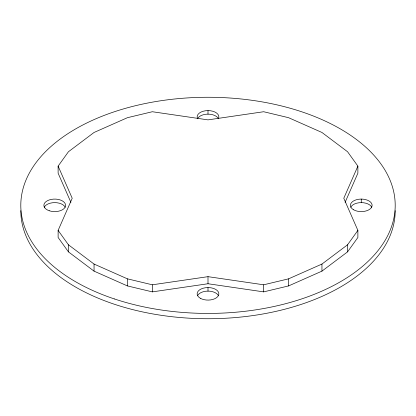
<?xml version="1.0" encoding="UTF-8"?>
<svg xmlns="http://www.w3.org/2000/svg" width="416" height="416" viewBox="0 0 416 416"><rect width="100%" height="100%" fill="white"/><g stroke="black" fill="none" stroke-linecap="round" stroke-linejoin="round"><path stroke-width="0.62" d="M357.88 166.124L343.788 198.266L357.88 230.407L357.88 237.489L347.563 251.867L321.953 271.133L288.574 285.922L263.671 291.876L208 283.743L152.329 291.876L127.426 285.922L94.047 271.133L68.437 251.867L58.12 237.489L58.12 230.407L72.212 198.266L58.12 166.124L68.437 151.746L94.047 132.475L127.426 117.692L152.329 111.732L208 119.87L263.671 111.732L288.574 117.692L321.953 132.475L347.563 151.746L357.88 166.124L357.88 173.202L345.093 202.368M58.12 230.407L68.437 244.785L94.047 264.056L127.426 278.84L152.329 284.799L208 276.661L263.671 284.799L288.574 278.84L321.953 264.056L347.563 244.785L357.88 230.407M70.907 202.368L58.12 173.202L58.12 166.124M361.265 199.077L361.265 202.618A10.858 6.266 0 0 0 350.776 207.262M347.563 244.785L347.563 251.867M321.953 264.056L321.953 271.133M288.574 278.84L288.574 285.922M263.671 284.799L263.671 291.876M197.512 118.482A10.858 6.266 0 0 1 208 110.594L208 114.13A10.858 6.266 0 0 1 218.488 118.778M208 276.661L208 283.743M208 287.565L208 291.101A10.858 6.266 0 0 0 197.512 295.75M152.329 284.799L152.329 291.876M127.426 278.84L127.426 285.922M94.047 264.056L94.047 271.133M68.437 244.785L68.437 251.867M208 110.594A10.858 6.266 0 0 1 218.488 118.482M395.2 210.657A187.2 108.077 0 0 1 208 318.734A187.2 108.077 0 0 1 20.8 210.657M361.265 202.618A10.858 6.266 0 0 1 371.748 207.262M208 291.101A10.858 6.266 0 0 1 218.488 295.75M197.512 118.778A10.858 6.266 0 0 1 208 114.13M44.252 207.262A10.858 6.266 0 0 1 54.735 202.618A10.858 6.266 0 0 1 65.224 207.262M114.4 298.943A187.2 108.077 0 0 0 395.2 205.343A187.2 108.077 0 0 0 114.4 111.748A187.2 108.077 0 0 0 114.4 298.943M353.59 209.778A10.858 6.266 0 0 0 371.748 206.965A10.858 6.266 0 0 0 358.457 199.29A10.858 6.266 0 0 0 353.59 209.778M200.325 298.262A10.858 6.266 0 0 0 218.488 295.454A10.858 6.266 0 0 0 205.192 287.778A10.858 6.266 0 0 0 200.325 298.262M49.306 210.772A10.858 6.266 0 0 0 65.593 205.343A10.858 6.266 0 0 0 49.306 199.919A10.858 6.266 0 0 0 49.306 210.772"/></g></svg>
